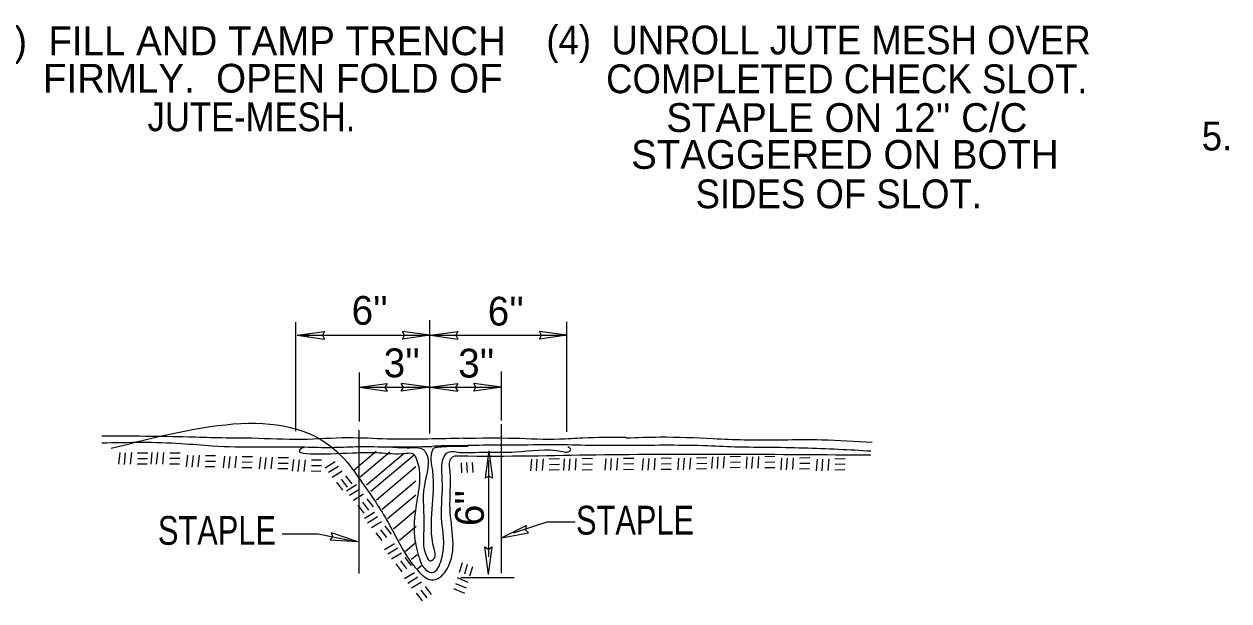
# Model space of a CAD drawing. Extents: x 634 to 1005, y -299 to -22.
# Drawn here: x 862.5 to 917.9, y -249.4 to -222.8 of the extents above; entities that cross this region are included whole.
import ezdxf
from ezdxf.enums import TextEntityAlignment as Align

# ---------------------------------------------------------------- set-up
doc = ezdxf.new("R2010")
doc.units = 0
doc.header["$LTSCALE"] = 0.53
doc.layers.add('1', color=7, linetype='Continuous', lineweight=13)

msp = doc.modelspace()

# ---------------------------------------------------------------- linework, layer by layer
at = {"layer": '1'}
for p, q in [((874.9828, -241.5806), (874.9828, -236.5561)), ((881.1534, -241.6913), (881.1534, -236.4705)), ((887.4623, -241.6081), (887.4623, -236.5487)), ((875.0377, -237.166), (881.1534, -237.166)), ((881.1726, -237.166), (887.4623, -237.166)), ((877.9033, -241.1351), (877.9033, -238.875)), ((884.4462, -241.0922), (884.4462, -238.8322)), ((877.9033, -239.5623), (881.1107, -239.5623)), ((881.1534, -239.5623), (884.4462, -239.5623)), ((866.8277, -243.1053), (866.8842, -242.5682)), ((867.0824, -243.1137), (867.1399, -242.5757)), ((867.3656, -243.1087), (867.4231, -242.5716)), ((867.692, -242.5798), (868.1625, -242.5815)), ((867.697, -242.8363), (868.155, -242.8372)), ((868.3099, -243.0995), (868.3674, -242.5624)), ((868.5648, -243.1078), (868.6231, -242.5708)), ((868.8479, -243.1037), (868.9053, -242.5657)), ((869.1743, -242.5749), (869.6457, -242.5757)), ((869.1802, -242.8313), (869.6373, -242.8322)), ((869.9479, -243.2261), (870.0054, -242.6898)), ((870.2036, -243.2352), (870.2611, -242.6972)), ((870.4867, -243.2302), (870.5442, -242.6932)), ((870.8132, -242.7022), (871.2837, -242.7031)), ((870.8182, -242.9579), (871.2753, -242.9587)), ((871.6451, -243.2711), (871.7026, -242.7339)), ((871.9008, -243.2794), (871.9583, -242.7422)), ((872.1839, -243.2744), (872.2405, -242.7372)), ((872.5095, -242.7456), (872.9808, -242.7472)), ((873.3022, -243.3185), (873.3597, -242.7823)), ((873.5579, -243.3268), (873.6154, -242.7897)), ((873.8411, -243.3227), (873.8977, -242.7848)), ((874.1667, -242.7939), (874.638, -242.7956)), ((874.8295, -243.4301), (874.8862, -242.893)), ((875.0843, -243.4384), (875.1418, -242.9013)), ((875.3675, -243.4334), (875.4249, -242.8963)), ((875.6939, -242.9047), (876.1653, -242.9063)), ((876.326, -243.2669), (876.7873, -242.9854)), ((877.6592, -243.361), (878.6702, -242.5083)), ((877.9365, -243.6891), (879.3114, -242.5282)), ((878.2388, -244.0472), (879.9659, -242.5907)), ((878.4337, -244.3512), (880.4398, -242.6565)), ((883.8639, -246.6012), (883.8639, -242.929)), ((885.7993, -243.4092), (885.8402, -242.8705)), ((886.0558, -243.4092), (886.0958, -242.8705)), ((886.3382, -243.3952), (886.3781, -242.8572)), ((886.6479, -242.8572), (887.1184, -242.8438)), ((887.3124, -243.3977), (887.3533, -242.8588)), ((887.5681, -243.3977), (887.6089, -242.8588)), ((887.8504, -243.3843), (887.8913, -242.8463)), ((888.1602, -242.8463), (888.6315, -242.8322)), ((889.2211, -243.3852), (889.2619, -242.8463)), ((889.4776, -243.3852), (889.5176, -242.8463)), ((889.7591, -243.3718), (889.7999, -242.833)), ((890.0688, -242.833), (890.5402, -242.8197)), ((890.9491, -243.3785), (890.9891, -242.8397)), ((891.2039, -243.3785), (891.2447, -242.8397)), ((891.487, -243.3652), (891.527, -242.8263)), ((891.7968, -242.8263), (892.2673, -242.8131)), ((892.5812, -243.3627), (892.6221, -242.8238)), ((892.8369, -243.3627), (892.8777, -242.8238)), ((893.1201, -243.3493), (893.16, -242.8106)), ((893.429, -242.8106), (893.9003, -242.7972)), ((894.1327, -243.2993), (894.1735, -242.7606)), ((894.3883, -243.2993), (894.4283, -242.7606)), ((894.6707, -243.2861), (894.7114, -242.7472)), ((894.9804, -242.7472), (895.4517, -242.7339)), ((894.9937, -243.0029), (895.4517, -242.9896)), ((895.7233, -243.3027), (895.764, -242.7639)), ((895.9797, -243.3027), (896.0197, -242.7639)), ((896.262, -243.2894), (896.302, -242.7506)), ((896.571, -242.7506), (897.0423, -242.7372)), ((896.5851, -243.0062), (897.0423, -242.9929)), ((897.3212, -243.3593), (897.3612, -242.8205)), ((897.5769, -243.3593), (897.6169, -242.8205)), ((897.8592, -243.346), (897.9, -242.8081)), ((898.169, -242.8081), (898.6403, -242.7939)), ((898.9552, -243.4043), (898.9959, -242.8655)), ((899.2116, -243.4043), (899.2516, -242.8655)), ((899.4939, -243.3902), (899.5339, -242.8513)), ((899.8028, -242.8513), (900.2742, -242.838)), ((867.6754, -243.0912), (868.1334, -243.0928)), ((869.1585, -243.0862), (869.6157, -243.087)), ((870.7965, -243.2127), (871.2545, -243.2144)), ((872.4937, -243.2577), (872.9508, -243.2586)), ((872.5145, -243.0021), (872.9733, -243.0037)), ((874.1508, -243.3052), (874.608, -243.306)), ((874.1725, -243.0504), (874.6305, -243.0512)), ((875.6772, -243.4167), (876.1352, -243.4176)), ((875.6989, -243.1612), (876.1569, -243.1628)), ((876.4751, -243.4751), (876.9364, -243.1936)), ((876.6508, -243.6966), (877.1112, -243.4151)), ((878.686, -244.7392), (880.5014, -243.2069)), ((882.6299, -243.5034), (882.6016, -243.0337)), ((882.8847, -243.4826), (882.8573, -243.0263)), ((883.1413, -243.4884), (883.1137, -243.0312)), ((886.6479, -243.3685), (887.1051, -243.3552)), ((886.6612, -243.1128), (887.1184, -243.0995)), ((888.1602, -243.3577), (888.6173, -243.3443)), ((888.1735, -243.102), (888.6315, -243.0878)), ((890.0688, -243.3443), (890.5268, -243.331)), ((890.083, -243.0895), (890.5402, -243.0745)), ((891.7968, -243.3385), (892.254, -243.3252)), ((891.8102, -243.082), (892.2673, -243.0687)), ((893.429, -243.3227), (893.887, -243.3093)), ((893.4423, -243.0662), (893.9003, -243.0528)), ((894.9804, -243.2594), (895.4384, -243.2461)), ((896.571, -243.2627), (897.029, -243.2486)), ((898.169, -243.3193), (898.627, -243.306)), ((898.1823, -243.0637), (898.6403, -243.0504)), ((899.8028, -243.3635), (900.2609, -243.3502)), ((899.8162, -243.1078), (900.2742, -243.0945)), ((876.8531, -243.9322), (877.1304, -244.2962)), ((877.068, -243.794), (877.3461, -244.1579)), ((877.2687, -243.6342), (877.5543, -244.0088)), ((877.307, -244.3245), (877.7683, -244.043)), ((878.9467, -245.1739), (880.5006, -243.8623)), ((877.4552, -244.5327), (877.9165, -244.2512)), ((877.6318, -244.7542), (878.0922, -244.4727)), ((879.2015, -245.6027), (880.4989, -244.5077)), ((877.8333, -244.9898), (878.1114, -245.3537)), ((878.0489, -244.8516), (878.3271, -245.2155)), ((878.2488, -244.6917), (878.5353, -245.0657)), ((879.4729, -246.0807), (880.5014, -245.2122)), ((878.1347, -245.5927), (878.5961, -245.3105)), ((878.2837, -245.8001), (878.7451, -245.5187)), ((878.4595, -246.0208), (878.92, -245.7402)), ((878.6618, -246.2573), (878.94, -246.6213)), ((878.8775, -246.1191), (879.1548, -246.483)), ((879.0774, -245.9592), (879.363, -246.3331)), ((879.7494, -246.6054), (880.5189, -245.9558)), ((879.0599, -247.0301), (879.5213, -246.7494)), ((880.0284, -247.1033), (880.5214, -246.687)), ((883.8639, -247.3742), (883.8639, -246.5263)), ((879.209, -247.2382), (879.6703, -246.9568)), ((879.3855, -247.4597), (879.846, -247.1783)), ((880.0034, -247.3973), (880.2882, -247.7712)), ((880.3082, -247.4772), (880.5697, -247.2566)), ((879.587, -247.6954), (879.8652, -248.0593)), ((879.8027, -247.5572), (880.0808, -247.9212)), ((880.5888, -247.9053), (880.7887, -247.7362)), ((882.5075, -248.0802), (882.6466, -247.6305)), ((882.754, -248.1502), (882.8889, -247.7129)), ((882.9913, -248.2451), (883.1263, -247.8088)), ((879.9851, -248.3708), (880.4464, -248.0902)), ((880.135, -248.579), (880.5963, -248.2975)), ((880.3107, -248.8005), (880.7712, -248.5191)), ((882.9163, -248.5465), (882.4201, -248.335)), ((882.5791, -248.3258), (885.0391, -248.3258)), ((880.5131, -249.0362), (880.7903, -249.4001)), ((880.7287, -248.8979), (881.006, -249.2618)), ((880.9286, -248.7381), (881.2142, -249.112)), ((882.7557, -249.0603), (882.2593, -248.8488)), ((882.8381, -248.8188), (882.3417, -248.6065))]:
    msp.add_line(p, q, dxfattribs=at)
at = {"layer": '1', "lineweight": 25}
for p, q in [((875.0377, -237.1668), (875.5432, -237.0969)), ((875.0377, -237.1668), (875.5432, -237.236)), ((875.0386, -237.1668), (876.3027, -236.9937)), ((875.0386, -237.1668), (876.3027, -237.3409)), ((881.1526, -237.166), (879.8885, -236.992)), ((881.1526, -237.166), (879.8885, -237.3392)), ((881.1734, -237.1668), (882.4375, -236.9937)), ((881.1734, -237.1668), (882.4375, -237.3409)), ((887.4623, -237.166), (886.1974, -236.992)), ((887.4623, -237.166), (886.1974, -237.3392)), ((877.9036, -239.5629), (879.1808, -239.3874)), ((877.9036, -239.5629), (879.1808, -239.7384)), ((881.1104, -239.5617), (879.8332, -239.3862)), ((881.1104, -239.5617), (879.8332, -239.7372)), ((881.1537, -239.5629), (882.4309, -239.3874)), ((881.1537, -239.5629), (882.4309, -239.7384)), ((884.4459, -239.5617), (883.1687, -239.3862)), ((884.4459, -239.5617), (883.1687, -239.7372)), ((884.4468, -248.1291), (884.4468, -241.266)), ((877.8949, -248.1393), (877.8949, -241.5339)), ((883.8631, -242.486), (883.6899, -243.7509)), ((883.8631, -242.486), (884.0372, -243.7509)), ((877.8297, -246.6869), (876.6264, -246.2588)), ((884.4441, -246.4932), (885.5891, -245.9285)), ((884.4441, -246.4932), (885.6982, -246.2575)), ((877.8297, -246.6869), (876.5557, -246.5995)), ((883.8481, -248.177), (883.6749, -246.912)), ((883.8481, -248.177), (884.0222, -246.912))]:
    msp.add_line(p, q, dxfattribs=at)
for points in [[(875.5432, -237.0969), (875.5049, -237.1677), (875.5432, -237.236)], [(876.3027, -236.9937), (876.2044, -237.1685), (876.3027, -237.3409)], [(879.8885, -237.3392), (879.9867, -237.1643), (879.8885, -236.992)], [(882.4375, -236.9937), (882.3401, -237.1685), (882.4375, -237.3409)], [(886.1974, -237.3392), (886.2948, -237.1643), (886.1974, -236.992)], [(879.1808, -239.3874), (879.082, -239.5647), (879.1808, -239.7384)], [(879.8332, -239.7372), (879.932, -239.5598), (879.8332, -239.3862)], [(882.4309, -239.3874), (882.3321, -239.5647), (882.4309, -239.7384)], [(883.1687, -239.7372), (883.2675, -239.5598), (883.1687, -239.3862)], [(884.0372, -243.7509), (883.8614, -243.6535), (883.6899, -243.7509)], [(876.5557, -246.5995), (876.6872, -246.4471), (876.6264, -246.2588)], [(885.5891, -245.9285), (885.5517, -246.1259), (885.6982, -246.2575)], [(883.6749, -246.912), (883.8506, -247.0103), (884.0222, -246.912)]]:
    msp.add_lwpolyline(points, dxfattribs=at)
at = {"layer": '1'}
for points in [[(887.8417, -245.7678), (886.5401, -245.7678), (884.987, -246.2857)], [(874.3488, -246.3055), (876.0043, -246.3055), (877.6598, -246.6502)]]:
    msp.add_lwpolyline(points, dxfattribs=at)
at = {"layer": '1', "lineweight": 25}
for points in [[(866.4787, -242.3725), (877.0854, -242.7331), (878.0347, -243.9581), (879.2264, -245.7827), (880.1117, -247.3732), (880.5988, -248.0052), (881.2176, -248.4282), (881.3242, -248.4282), (881.9421, -247.9228), (882.0794, -245.1664), (882.0794, -243.4551), (882.0911, -242.9147), (882.1786, -242.7756), (882.46, -242.7206), (888.8048, -242.6682), (901.4592, -242.6798)], [(866.0473, -241.7971), (870.0446, -241.8413), (871.3802, -241.877), (872.9517, -241.8953), (875.2451, -241.9495), (877.3752, -241.877), (879.1815, -241.9312), (881.0585, -241.9312), (882.699, -241.8928)], [(882.699, -241.9045), (885.0582, -241.9045), (887.1168, -241.9412), (888.1818, -241.8862), (890.1946, -241.8653)], [(890.1946, -241.892), (891.7393, -241.8504), (894.1943, -241.922), (895.6208, -241.977), (899.1967, -241.977), (901.5133, -242.0919)], [(866.0473, -242.1185), (869.7014, -242.1477), (871.1279, -242.2567), (875.3892, -242.3109), (876.6174, -242.3293), (877.7367, -242.2926), (879.4013, -242.3059), (881.2525, -242.2834)], [(875.3592, -242.3184), (875.2526, -242.3725), (877.785, -242.5733), (878.8134, -242.5733), (880.0658, -242.5998), (880.3723, -242.6182), (880.4989, -242.7981), (880.4989, -245.1114), (880.5172, -246.9002), (880.6562, -247.3982)], [(879.4397, -242.3176), (880.3465, -242.3408), (880.8437, -242.4258), (880.9377, -242.5324), (880.8961, -244.0813), (880.8787, -245.96), (881.0227, -247.4057), (881.1492, -247.5506), (881.3483, -247.4423), (881.3483, -247.0084), (881.2583, -245.1656), (881.2842, -243.4292), (881.285, -242.4392), (881.325, -242.3725), (881.4848, -242.3192), (882.1943, -242.2717), (882.9172, -242.2717)], [(881.2883, -242.2668), (882.0703, -242.2384), (882.7007, -242.2384)], [(882.4958, -242.5724), (883.9682, -242.5507), (885.064, -242.5357), (887.2558, -242.5191), (887.5498, -242.5191), (887.6431, -242.4258), (887.4965, -242.3051)], [(882.714, -242.2384), (884.1372, -242.2118), (885.1848, -242.2118), (887.0801, -242.1935), (888.724, -242.2292), (890.3845, -242.2292)], [(890.3845, -242.2292), (893.9412, -242.2476), (895.3677, -242.3017), (896.7225, -242.3192), (899.9719, -242.41), (901.4592, -242.4924)], [(880.6696, -247.4257), (880.802, -247.7671), (881.2575, -248.0935), (881.6898, -247.4856), (881.6898, -245.5561), (881.7238, -243.8223), (881.7363, -242.9521), (881.9212, -242.599), (882.54, -242.5591)]]:
    msp.add_spline(points, degree=3, dxfattribs=at)

# ---------------------------------------------------------------- texts
at = {"layer": '1'}
for s, p in [('(3)  FILL AND TAMP TRENCH', (872.5442, -224.266)), ('FIRMLY.  OPEN FOLD OF', (873.9179, -225.9894)), ("STAPLE ON 12'' C/C", (900.3516, -227.8013)), ('STAGGERED ON BOTH', (900.2634, -229.4997)), ("6''", (878.3816, -236.6807)), ("6''", (884.6485, -236.7172)), ("3''", (879.8577, -239.0988)), ("3''", (883.2881, -239.1133))]:
    msp.add_text(s, height=1.325, dxfattribs=at).set_placement(p, align=Align.CENTER)
for s, width, p in [('(4)  UNROLL JUTE MESH OVER', 0.95, (899.0481, -224.2294)), ('COMPLETED CHECK SLOT.', 0.95, (900.3492, -226.0158)), ('JUTE-MESH.', 0.9, (872.9339, -227.7673)), ('5.', 0.95, (917.3955, -228.6538)), ('SIDES OF SLOT.', 0.95, (899.9792, -231.3156)), ('STAPLE', 0.8, (890.5984, -246.345)), ('STAPLE', 0.8, (871.3459, -246.8152))]:
    msp.add_text(s, height=1.325, dxfattribs=dict(at, width=width)).set_placement(p, align=Align.CENTER)
msp.add_text("6''", height=1.325, rotation=90, dxfattribs=at).set_placement((883.6342, -245.1228), align=Align.CENTER)

doc.saveas('drawing.dxf')
